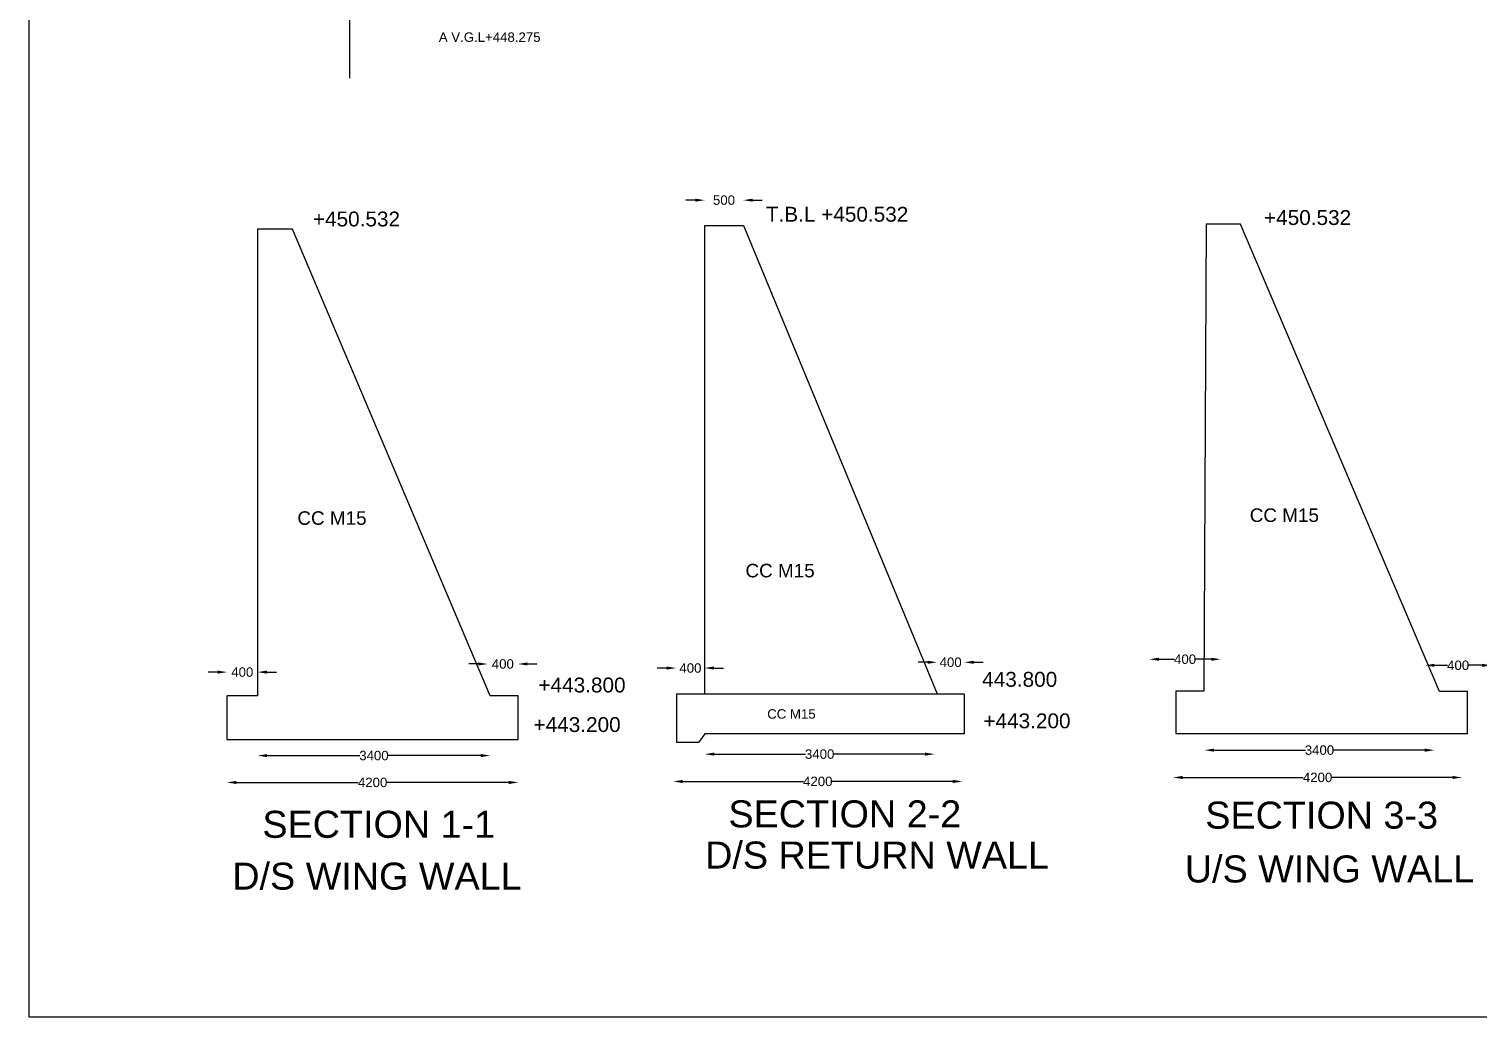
# Model space of a CAD drawing. Header units: millimetres. Extents: x 1715873 to 1731220, y 45608001 to 45618936.
# Drawn here: x 1715873 to 1721236, y 45608071 to 45611726 of the extents above; entities that cross this region are included whole.
import ezdxf

# ---------------------------------------------------------------- set-up
doc = ezdxf.new("R2010")
doc.units = ezdxf.units.MM
doc.header["$MEASUREMENT"] = 0
for name, color, linetype in [('DIMENSION', 7, 'Continuous'), ('DRAWING', 2, 'Continuous'), ('TEXT', 7, 'Continuous')]:
    doc.layers.add(name, color=color, linetype=linetype)
doc.styles.get("Standard").update_dxf_attribs({"font": 'arial.ttf', "height": 35})
doc.dimstyles.get("Standard").update_dxf_attribs({"dimtxt": 35, "dimasz": 35, "dimexe": 0.18, "dimexo": 0.0625, "dimgap": 0.09, "dimtad": 0, "dimdec": 0, "dimzin": 0, "dimdsep": 46, "dimtxsty": 'Standard', "dimcen": 0.09, "dimse1": 1, "dimse2": 1, "dimadec": 0, "dimazin": 0, "dimtfac": 1, "dimtdec": 0, "dimtofl": 0, "dimtmove": 0, "dimatfit": 3, "dimfxl": 1, "dimtolj": 1, "dimtzin": 0, "dimarcsym": 0})

# ---------------------------------------------------------------- blocks, each defined once
blk = doc.blocks.new('*D125')
at = {"layer": 'Defpoints', "color": 0, "transparency": 16777216}
for p in [(1720224.6, 45609051.8), (1721074.5, 45609058.1), (1721074.5, 45609054.9)]:
    blk.add_point(p, dxfattribs=at)
at = {"layer": 'DIMENSION', "color": 0, "lineweight": -2, "transparency": 16777216}
for p, q in [((1720259.6, 45609058.1), (1720597.3, 45609058.1)), ((1721039.5, 45609058.1), (1720701.8, 45609058.1))]:
    blk.add_line(p, q, dxfattribs=at)
at = {"layer": 'DIMENSION', "color": 0, "transparency": 16777216}
for points in [[(1720259.6, 45609063.9), (1720259.6, 45609052.2), (1720224.6, 45609058.1)], [(1721039.5, 45609063.9), (1721039.5, 45609052.2), (1721074.5, 45609058.1)]]:
    blk.add_solid(points, dxfattribs=at)
at = {"layer": 'DIMENSION', "color": 0, "transparency": 16777216, "insert": (1720649.6, 45609058.1), "char_height": 35, "attachment_point": 5}
blk.add_mtext('\\A1;3400', dxfattribs=at)
blk = doc.blocks.new('*D126')
at = {"layer": 'Defpoints', "color": 0, "transparency": 16777216}
for p in [(1720107.9, 45608958.6), (1720107.9, 45608957), (1721177.2, 45608960.1)]:
    blk.add_point(p, dxfattribs=at)
at = {"layer": 'DIMENSION', "color": 0, "lineweight": -2, "transparency": 16777216}
for p, q in [((1720142.9, 45608957), (1720589.6, 45608957)), ((1721142.2, 45608957), (1720695.5, 45608957))]:
    blk.add_line(p, q, dxfattribs=at)
at = {"layer": 'DIMENSION', "color": 0, "transparency": 16777216}
for points in [[(1720142.9, 45608962.8), (1720142.9, 45608951.2), (1720107.9, 45608957)], [(1721142.2, 45608962.8), (1721142.2, 45608951.2), (1721177.2, 45608957)]]:
    blk.add_solid(points, dxfattribs=at)
at = {"layer": 'DIMENSION', "color": 0, "transparency": 16777216, "insert": (1720642.6, 45608957), "char_height": 35, "attachment_point": 5}
blk.add_mtext('\\A1;4200', dxfattribs=at)
blk = doc.blocks.new('*D127')
at = {"layer": 'Defpoints', "color": 0, "transparency": 16777216}
for p in [(1718374.5, 45609037.1), (1719224.4, 45609043.3), (1719224.4, 45609040.2)]:
    blk.add_point(p, dxfattribs=at)
at = {"layer": 'DIMENSION', "color": 0, "lineweight": -2, "transparency": 16777216}
for p, q in [((1718409.5, 45609043.3), (1718747.2, 45609043.3)), ((1719189.4, 45609043.3), (1718851.8, 45609043.3))]:
    blk.add_line(p, q, dxfattribs=at)
at = {"layer": 'DIMENSION', "color": 0, "transparency": 16777216}
for points in [[(1718409.5, 45609049.2), (1718409.5, 45609037.5), (1718374.5, 45609043.3)], [(1719189.4, 45609049.2), (1719189.4, 45609037.5), (1719224.4, 45609043.3)]]:
    blk.add_solid(points, dxfattribs=at)
at = {"layer": 'DIMENSION', "color": 0, "transparency": 16777216, "insert": (1718799.5, 45609043.3), "char_height": 35, "attachment_point": 5}
blk.add_mtext('\\A1;3400', dxfattribs=at)
blk = doc.blocks.new('*D128')
at = {"layer": 'Defpoints', "color": 0, "transparency": 16777216}
for p in [(1718257.8, 45608943.8), (1718257.8, 45608942.3), (1719327.2, 45608945.4)]:
    blk.add_point(p, dxfattribs=at)
at = {"layer": 'DIMENSION', "color": 0, "lineweight": -2, "transparency": 16777216}
for p, q in [((1718292.8, 45608942.3), (1718739.5, 45608942.3)), ((1719292.2, 45608942.3), (1718845.5, 45608942.3))]:
    blk.add_line(p, q, dxfattribs=at)
at = {"layer": 'DIMENSION', "color": 0, "transparency": 16777216}
for points in [[(1718292.8, 45608948.1), (1718292.8, 45608936.4), (1718257.8, 45608942.3)], [(1719292.2, 45608948.1), (1719292.2, 45608936.4), (1719327.2, 45608942.3)]]:
    blk.add_solid(points, dxfattribs=at)
at = {"layer": 'DIMENSION', "color": 0, "transparency": 16777216, "insert": (1718792.5, 45608942.3), "char_height": 35, "attachment_point": 5}
blk.add_mtext('\\A1;4200', dxfattribs=at)
blk = doc.blocks.new('*D130')
at = {"layer": 'Defpoints', "color": 0, "transparency": 16777216}
for p in [(1721285.6, 45609371.9), (1721040.1, 45609363.3), (1721285.6, 45609363.7)]:
    blk.add_point(p, dxfattribs=at)
at = {"layer": 'DIMENSION', "color": 0, "lineweight": -2, "transparency": 16777216}
for p, q in [((1721075.1, 45609371.9), (1721123.5, 45609371.9)), ((1721250.6, 45609371.9), (1721202.3, 45609371.9))]:
    blk.add_line(p, q, dxfattribs=at)
at = {"layer": 'DIMENSION', "color": 0, "transparency": 16777216}
for points in [[(1721075.1, 45609377.8), (1721075.1, 45609366.1), (1721040.1, 45609371.9)], [(1721250.6, 45609377.8), (1721250.6, 45609366.1), (1721285.6, 45609371.9)]]:
    blk.add_solid(points, dxfattribs=at)
at = {"layer": 'DIMENSION', "color": 0, "transparency": 16777216, "insert": (1721162.9, 45609371.9), "char_height": 35, "attachment_point": 5}
blk.add_mtext('\\A1;400', dxfattribs=at)
blk = doc.blocks.new('*D129')
at = {"layer": 'Defpoints', "color": 0, "transparency": 16777216}
for p in [(1720020.3, 45609394.3), (1720020.3, 45609352.6), (1720284, 45609348.2)]:
    blk.add_point(p, dxfattribs=at)
at = {"layer": 'DIMENSION', "color": 0, "lineweight": -2, "transparency": 16777216}
for p, q in [((1720055.3, 45609394.3), (1720112.7, 45609394.3)), ((1720249, 45609394.3), (1720191.5, 45609394.3))]:
    blk.add_line(p, q, dxfattribs=at)
at = {"layer": 'DIMENSION', "color": 0, "transparency": 16777216}
for points in [[(1720055.3, 45609400.1), (1720055.3, 45609388.5), (1720020.3, 45609394.3)], [(1720249, 45609400.1), (1720249, 45609388.5), (1720284, 45609394.3)]]:
    blk.add_solid(points, dxfattribs=at)
at = {"layer": 'DIMENSION', "color": 0, "transparency": 16777216, "insert": (1720152.1, 45609394.3), "char_height": 35, "attachment_point": 5}
blk.add_mtext('\\A1;400', dxfattribs=at)
blk = doc.blocks.new('*D131')
at = {"layer": 'Defpoints', "color": 0, "transparency": 16777216}
for p in [(1716719.2, 45609346.8), (1716605.7, 45609259.4), (1716719.2, 45609259.4)]:
    blk.add_point(p, dxfattribs=at)
at = {"layer": 'DIMENSION', "color": 0, "lineweight": -2, "transparency": 16777216}
for p, q in [((1716570.7, 45609346.8), (1716535.7, 45609346.8)), ((1716754.2, 45609346.8), (1716789.2, 45609346.8))]:
    blk.add_line(p, q, dxfattribs=at)
at = {"layer": 'DIMENSION', "color": 0, "transparency": 16777216}
for points in [[(1716570.7, 45609352.6), (1716570.7, 45609340.9), (1716605.7, 45609346.8)], [(1716754.2, 45609352.6), (1716754.2, 45609340.9), (1716719.2, 45609346.8)]]:
    blk.add_solid(points, dxfattribs=at)
at = {"layer": 'DIMENSION', "color": 0, "transparency": 16777216, "insert": (1716662.4, 45609346.8), "char_height": 35, "attachment_point": 5}
blk.add_mtext('\\A1;400', dxfattribs=at)
blk = doc.blocks.new('*D132')
at = {"layer": 'Defpoints', "color": 0, "transparency": 16777216}
for p in [(1717683, 45609376.9), (1717570.5, 45609281.7), (1717683, 45609284.7)]:
    blk.add_point(p, dxfattribs=at)
at = {"layer": 'DIMENSION', "color": 0, "lineweight": -2, "transparency": 16777216}
for p, q in [((1717535.5, 45609376.9), (1717500.5, 45609376.9)), ((1717718, 45609376.9), (1717753, 45609376.9))]:
    blk.add_line(p, q, dxfattribs=at)
at = {"layer": 'DIMENSION', "color": 0, "transparency": 16777216}
for points in [[(1717535.5, 45609382.8), (1717535.5, 45609371.1), (1717570.5, 45609376.9)], [(1717718, 45609382.8), (1717718, 45609371.1), (1717683, 45609376.9)]]:
    blk.add_solid(points, dxfattribs=at)
at = {"layer": 'DIMENSION', "color": 0, "transparency": 16777216, "insert": (1717626.7, 45609376.9), "char_height": 35, "attachment_point": 5}
blk.add_mtext('\\A1;400', dxfattribs=at)
blk = doc.blocks.new('*D133')
at = {"layer": 'Defpoints', "color": 0, "transparency": 16777216}
for p in [(1719233.9, 45609383.2), (1719233.9, 45609266), (1719334.7, 45609266)]:
    blk.add_point(p, dxfattribs=at)
at = {"layer": 'DIMENSION', "color": 0, "lineweight": -2, "transparency": 16777216}
for p, q in [((1719198.9, 45609383.2), (1719163.9, 45609383.2)), ((1719369.7, 45609383.2), (1719404.7, 45609383.2))]:
    blk.add_line(p, q, dxfattribs=at)
at = {"layer": 'DIMENSION', "color": 0, "transparency": 16777216}
for points in [[(1719198.9, 45609389), (1719198.9, 45609377.3), (1719233.9, 45609383.2)], [(1719369.7, 45609389), (1719369.7, 45609377.3), (1719334.7, 45609383.2)]]:
    blk.add_solid(points, dxfattribs=at)
at = {"layer": 'DIMENSION', "color": 0, "transparency": 16777216, "insert": (1719284.3, 45609383.2), "char_height": 35, "attachment_point": 5}
blk.add_mtext('\\A1;400', dxfattribs=at)
blk = doc.blocks.new('*D134')
at = {"layer": 'Defpoints', "color": 0, "transparency": 16777216}
for p in [(1718268.3, 45609361.8), (1718268.3, 45609359.7), (1718373.9, 45609361.8)]:
    blk.add_point(p, dxfattribs=at)
at = {"layer": 'DIMENSION', "color": 0, "lineweight": -2, "transparency": 16777216}
for p, q in [((1718233.3, 45609361.8), (1718198.3, 45609361.8)), ((1718408.9, 45609361.8), (1718443.9, 45609361.8))]:
    blk.add_line(p, q, dxfattribs=at)
at = {"layer": 'DIMENSION', "color": 0, "transparency": 16777216}
for points in [[(1718233.3, 45609367.6), (1718233.3, 45609356), (1718268.3, 45609361.8)], [(1718408.9, 45609367.6), (1718408.9, 45609356), (1718373.9, 45609361.8)]]:
    blk.add_solid(points, dxfattribs=at)
at = {"layer": 'DIMENSION', "color": 0, "transparency": 16777216, "insert": (1718321.1, 45609361.8), "char_height": 35, "attachment_point": 5}
blk.add_mtext('\\A1;400', dxfattribs=at)
blk = doc.blocks.new('*D135')
at = {"layer": 'Defpoints', "color": 0, "transparency": 16777216}
for p in [(1716719.2, 45609259.4), (1717579.9, 45609259.4), (1716719.2, 45609037.9)]:
    blk.add_point(p, dxfattribs=at)
at = {"layer": 'DIMENSION', "color": 0, "lineweight": -2, "transparency": 16777216}
for p, q in [((1716754.2, 45609037.9), (1717097.3, 45609037.9)), ((1717544.9, 45609037.9), (1717201.8, 45609037.9))]:
    blk.add_line(p, q, dxfattribs=at)
at = {"layer": 'DIMENSION', "color": 0, "transparency": 16777216}
for points in [[(1716754.2, 45609043.7), (1716754.2, 45609032.1), (1716719.2, 45609037.9)], [(1717544.9, 45609043.7), (1717544.9, 45609032.1), (1717579.9, 45609037.9)]]:
    blk.add_solid(points, dxfattribs=at)
at = {"layer": 'DIMENSION', "color": 0, "transparency": 16777216, "insert": (1717149.6, 45609037.9), "char_height": 35, "attachment_point": 5}
blk.add_mtext('\\A1;3400', dxfattribs=at)
blk = doc.blocks.new('*D136')
at = {"layer": 'Defpoints', "color": 0, "transparency": 16777216}
for p in [(1716605.7, 45609098), (1717683.8, 45609098), (1716605.7, 45608938.6)]:
    blk.add_point(p, dxfattribs=at)
at = {"layer": 'DIMENSION', "color": 0, "lineweight": -2, "transparency": 16777216}
for p, q in [((1716640.7, 45608938.6), (1717091.7, 45608938.6)), ((1717648.8, 45608938.6), (1717197.7, 45608938.6))]:
    blk.add_line(p, q, dxfattribs=at)
at = {"layer": 'DIMENSION', "color": 0, "transparency": 16777216}
for points in [[(1716640.7, 45608944.5), (1716640.7, 45608932.8), (1716605.7, 45608938.6)], [(1717648.8, 45608944.5), (1717648.8, 45608932.8), (1717683.8, 45608938.6)]]:
    blk.add_solid(points, dxfattribs=at)
at = {"layer": 'DIMENSION', "color": 0, "transparency": 16777216, "insert": (1717144.7, 45608938.6), "char_height": 35, "attachment_point": 5}
blk.add_mtext('\\A1;4200', dxfattribs=at)
blk = doc.blocks.new('*D137')
at = {"layer": 'Defpoints', "color": 0, "transparency": 16777216}
for p in [(1718373.9, 45611093), (1718373.9, 45610999.5), (1718517, 45610999.5)]:
    blk.add_point(p, dxfattribs=at)
at = {"layer": 'DIMENSION', "color": 0, "lineweight": -2, "transparency": 16777216}
for p, q in [((1718338.9, 45611093), (1718303.9, 45611093)), ((1718552, 45611093), (1718587, 45611093))]:
    blk.add_line(p, q, dxfattribs=at)
at = {"layer": 'DIMENSION', "color": 0, "transparency": 16777216}
for points in [[(1718338.9, 45611098.8), (1718338.9, 45611087.2), (1718373.9, 45611093)], [(1718552, 45611098.8), (1718552, 45611087.2), (1718517, 45611093)]]:
    blk.add_solid(points, dxfattribs=at)
at = {"layer": 'DIMENSION', "color": 0, "transparency": 16777216, "insert": (1718445.4, 45611093), "char_height": 35, "attachment_point": 5}
blk.add_mtext('\\A1;500', dxfattribs=at)

msp = doc.modelspace()

# ---------------------------------------------------------------- linework, layer by layer
at = {"layer": 'DIMENSION', "color": 0}
msp.add_lwpolyline([(1715872.7, 45608070.8), (1731219.6, 45608070.8), (1731219.6, 45618927.1), (1715872.7, 45618927.1)], close=True, dxfattribs=at)
at = {"layer": 'DRAWING', "color": 0}
for points in [[(1717072.8, 45616348.4), (1717072.8, 45613936.5), (1717025.6, 45613936.5), (1717095.5, 45613887.2), (1717059.2, 45613887.2), (1717059.2, 45611544.3)], [(1716605.7, 45609098), (1717683.8, 45609098), (1717683.8, 45609259.4), (1717579.9, 45609259.4), (1716848.3, 45610985.8), (1716719.2, 45610985.8), (1716719.2, 45609259.4), (1716605.7, 45609259.4), (1716605.7, 45609098)], [(1718373.9, 45609266), (1718373.9, 45610999.5), (1718517, 45610999.5), (1719233.9, 45609266)], [(1720221.8, 45609276.6), (1720117.6, 45609276.6), (1720117.6, 45609119.9), (1721198, 45609119.9), (1721198, 45609275.6), (1721094.4, 45609275.6), (1720357.4, 45611004.2), (1720230.2, 45611004.2), (1720221.8, 45609276.6)], [(1718270.2, 45609086.2), (1718270.2, 45609266), (1719334.7, 45609266), (1719334.7, 45609118.1), (1718374.4, 45609118.1), (1718351.3, 45609086.3), (1718270.2, 45609086.2)]]:
    msp.add_lwpolyline(points, dxfattribs=at)

# ---------------------------------------------------------------- texts
at = {"layer": 'TEXT', "color": 0}
for s, height, p in [('A V.G.L+448.275', 35, (1717389.8, 45611678.6)), ('+450.532', 55, (1716923.7, 45610995.8)), ('T.B.L +450.532', 55, (1718600.2, 45611013.3)), ('+450.532', 55, (1720444.3, 45611001.1)), ('CC M15', 50, (1716866.3, 45609891.8)), ('CC M15', 50, (1720391.5, 45609902.4)), ('CC M15', 50, (1718524.9, 45609697.4)), ('+443.800', 55, (1717758.5, 45609271.6)), ('443.800', 55, (1719401.1, 45609292.6)), ('CC M15', 35, (1718605.3, 45609174.6)), ('+443.200', 55, (1717740.3, 45609125.3)), ('+443.200', 55, (1719405.6, 45609139)), ('SECTION 1-1', 100, (1716736.7, 45608733.7)), ('SECTION 2-2', 100, (1718461.8, 45608772.3)), ('SECTION 3-3', 100, (1720226.8, 45608767.7)), ('D/S RETURN WALL', 100, (1718375.6, 45608620)), ('U/S WING WALL', 100, (1720151.1, 45608568.5)), ('D/S WING WALL', 100, (1716625.4, 45608542))]:
    msp.add_text(s, height=height, dxfattribs=at).set_placement(p)

# ---------------------------------------------------------------- dimensions: what is measured, and where the dimension line sits
at = {"layer": 'DIMENSION', "color": 0}
for base, p1, p2, text, picture, middle in [((1718373.9, 45611093), (1718517, 45610999.5), (1718373.9, 45610999.5), '500', '*D137', (1718445.4, 45611093)), ((1716719.2, 45609346.8), (1716605.7, 45609259.4), (1716719.2, 45609259.4), '400', '*D131', (1716662.4, 45609346.8)), ((1717683, 45609376.9), (1717570.5, 45609281.7), (1717683, 45609284.7), '400', '*D132', (1717626.7, 45609376.9)), ((1718268.3, 45609361.8), (1718373.9, 45609361.8), (1718268.3, 45609359.7), '400', '*D134', (1718321.1, 45609361.8)), ((1719233.9, 45609383.2), (1719334.7, 45609266), (1719233.9, 45609266), '400', '*D133', (1719284.3, 45609383.2)), ((1720020.3, 45609394.3), (1720284, 45609348.2), (1720020.3, 45609352.6), '400', '*D129', (1720152.1, 45609394.3)), ((1721285.6, 45609371.9), (1721040.1, 45609363.3), (1721285.6, 45609363.7), '400', '*D130', (1721162.9, 45609371.9)), ((1716719.2, 45609037.9), (1717579.9, 45609259.4), (1716719.2, 45609259.4), '3400', '*D135', (1717149.6, 45609037.9)), ((1716605.7, 45608938.6), (1717683.8, 45609098), (1716605.7, 45609098), '4200', '*D136', (1717144.7, 45608938.6)), ((1719224.4, 45609043.3), (1718374.5, 45609037.1), (1719224.4, 45609040.2), '3400', '*D127', (1718799.5, 45609043.3)), ((1721074.5, 45609058.1), (1720224.6, 45609051.8), (1721074.5, 45609054.9), '3400', '*D125', (1720649.6, 45609058.1)), ((1718257.8, 45608942.3), (1719327.2, 45608945.4), (1718257.8, 45608943.8), '4200', '*D128', (1718792.5, 45608942.3)), ((1720107.9, 45608957), (1721177.2, 45608960.1), (1720107.9, 45608958.6), '4200', '*D126', (1720642.6, 45608957))]:
    dim = msp.add_linear_dim(base=base, p1=p1, p2=p2, text=text, dimstyle='Standard', dxfattribs=at)
    dim.commit()
    dim.dimension.update_dxf_attribs({"geometry": picture, "text_midpoint": middle})

doc.saveas('drawing.dxf')
